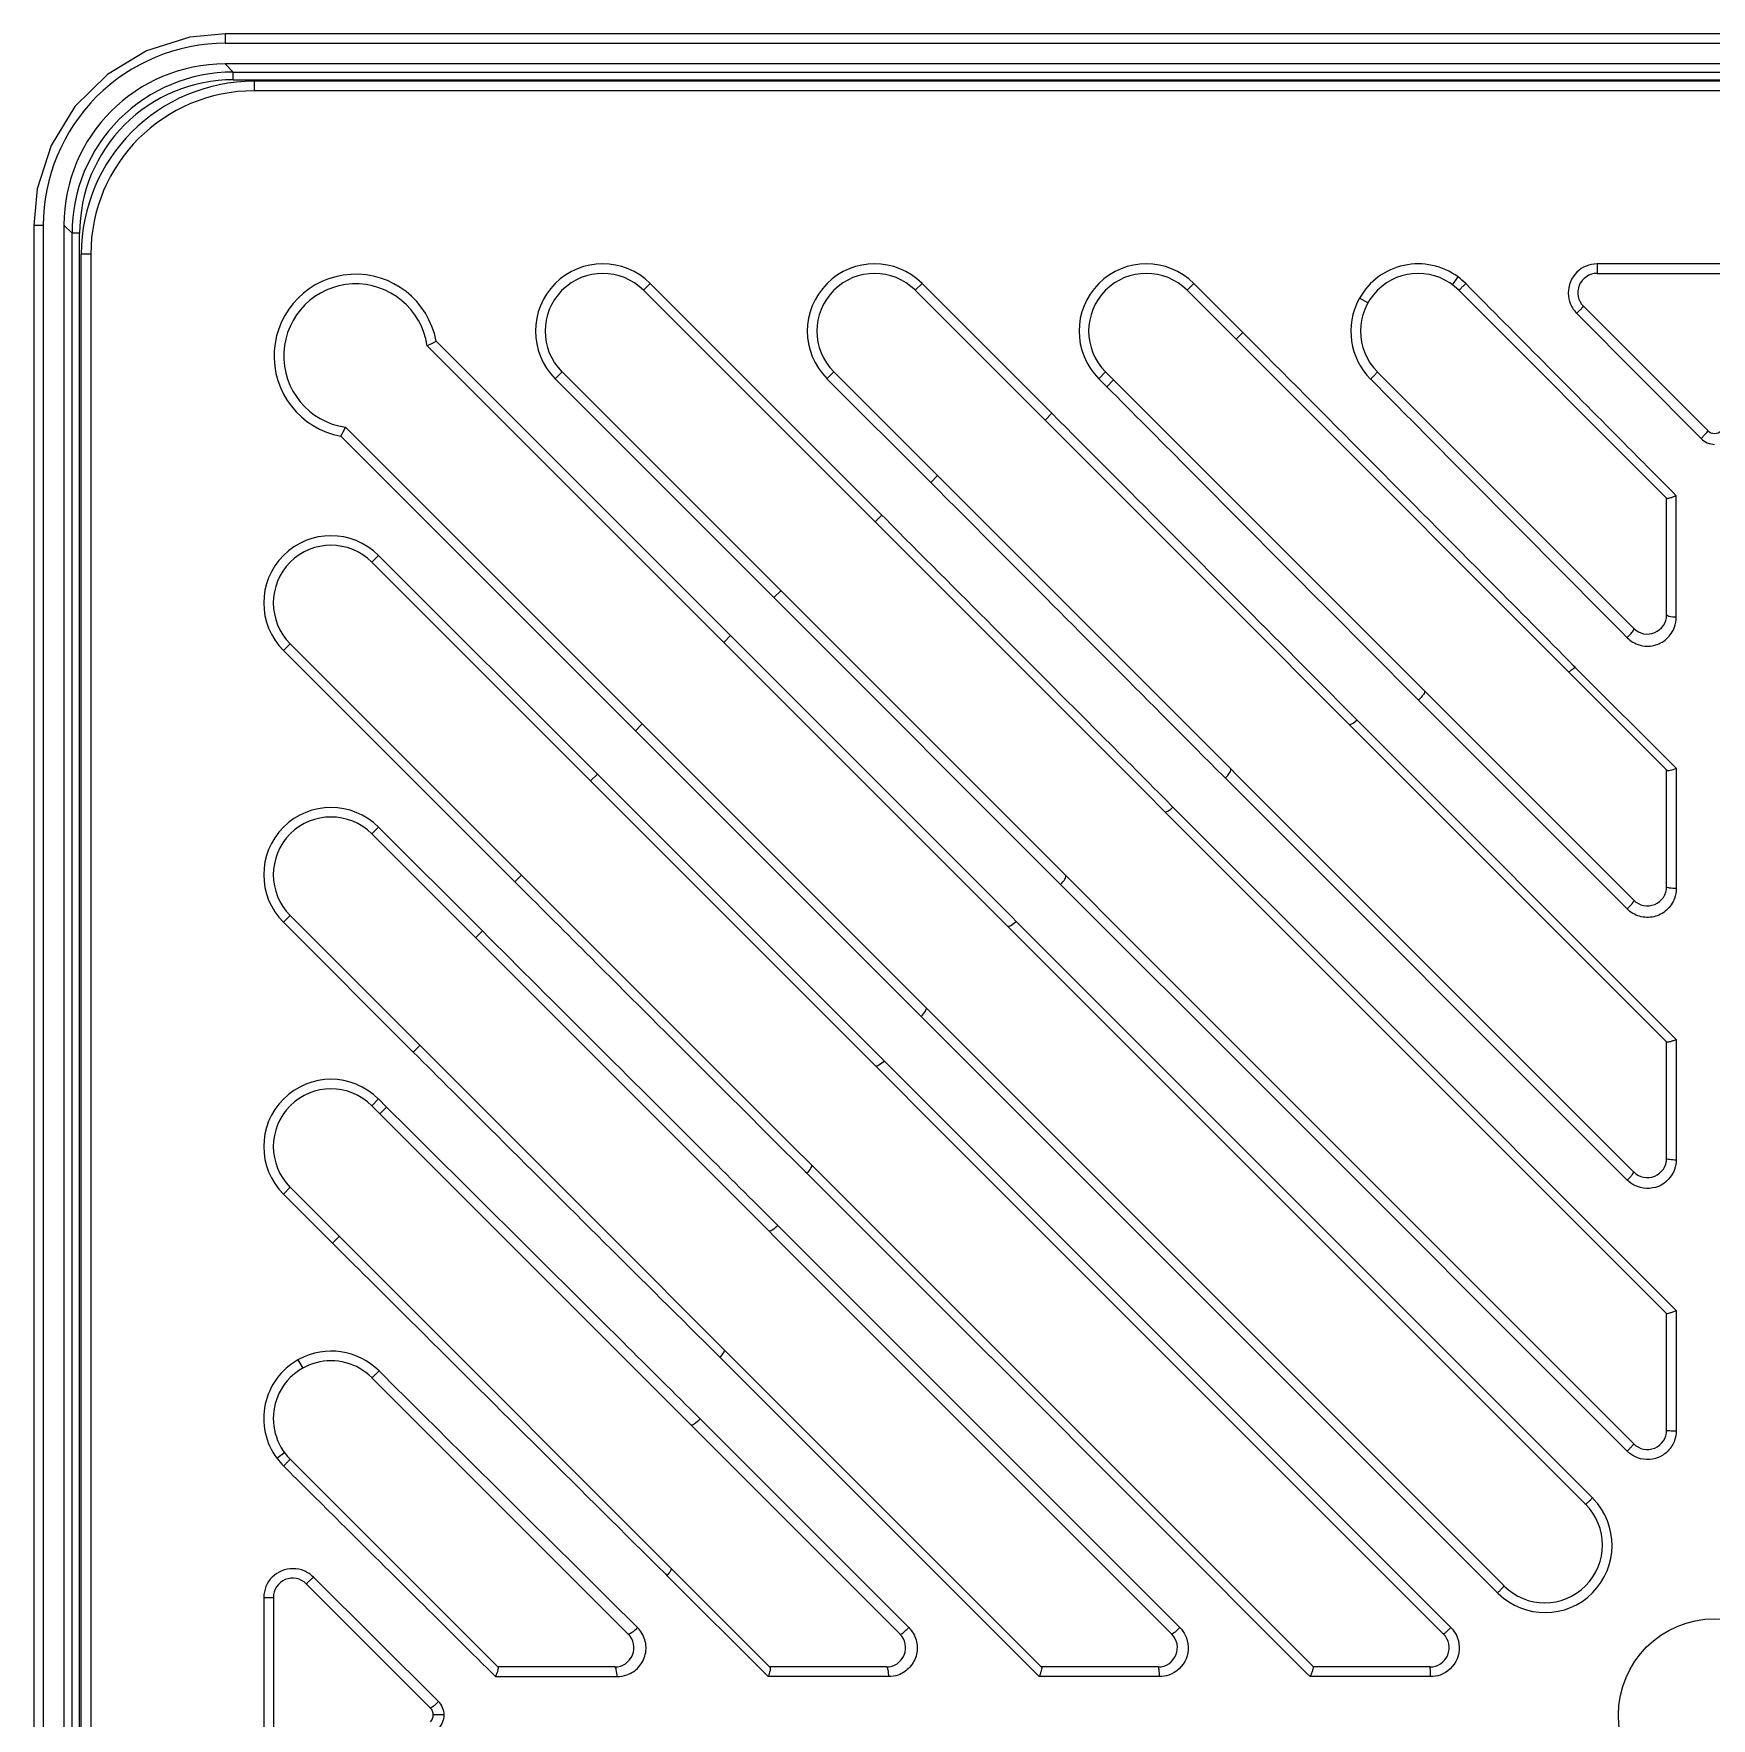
# Model space of a CAD drawing. Header units: millimetres. Extents: x 4267 to 8467, y 166 to 3136.
# Drawn here: x 7520.7 to 7668.2, y 2699.9 to 2847.9 of the extents above; entities that cross this region are included whole.
import ezdxf

# ---------------------------------------------------------------- set-up
doc = ezdxf.new("R2010")
doc.units = ezdxf.units.MM

msp = doc.modelspace()

# ---------------------------------------------------------------- linework, layer by layer
at = {"linetype": 'Continuous'}
for p, q in [((7534.46, 2847.6), (7530.64, 2846.4)), ((7537.6, 2847.9), (7534.46, 2847.6)), ((7537.6, 2847.05), (7537.6, 2847.9)), ((7799.37, 2847.9), (7537.6, 2847.9)), ((7799.37, 2847.05), (7537.6, 2847.05)), ((7530.64, 2846.4), (7527.21, 2844.32)), ((7527.21, 2844.32), (7524.36, 2841.49)), ((7537.56, 2845.24), (7538.27, 2844.53)), ((7799.4, 2845.24), (7537.56, 2845.24)), ((7538.27, 2843.85), (7538.27, 2844.53)), ((7538.27, 2844.53), (7798.69, 2844.53)), ((7538.27, 2843.85), (7798.69, 2843.85)), ((7540.11, 2843.72), (7540.11, 2842.88)), ((7796.86, 2843.72), (7540.11, 2843.72)), ((7796.86, 2842.88), (7540.11, 2842.88)), ((7524.36, 2841.49), (7522.26, 2838.06)), ((7522.26, 2838.06), (7521.04, 2834.25)), ((7521.04, 2834.25), (7520.73, 2831.03)), ((7520.73, 2831.03), (7520.73, 2569.26)), ((7521.57, 2831.03), (7520.73, 2831.03)), ((7521.57, 2831.03), (7521.57, 2569.26)), ((7523.39, 2831.07), (7523.39, 2569.22)), ((7523.39, 2831.07), (7524.1, 2830.36)), ((7524.1, 2569.93), (7524.1, 2830.36)), ((7524.77, 2830.36), (7524.1, 2830.36)), ((7524.77, 2569.93), (7524.77, 2830.36)), ((7524.91, 2571.77), (7524.91, 2828.52)), ((7525.75, 2828.52), (7524.91, 2828.52)), ((7525.75, 2828.52), (7525.75, 2571.77)), ((7658.15, 2827.67), (7658.15, 2826.83)), ((7678.82, 2827.67), (7658.15, 2827.67)), ((7645.92, 2826.52), (7645.42, 2825.84)), ((7658.15, 2826.83), (7678.82, 2826.83)), ((7574.93, 2825.94), (7574.34, 2825.35)), ((7664.26, 2735.42), (7574.34, 2825.35)), ((7595.28, 2805.6), (7574.93, 2825.94)), ((7598.82, 2825.94), (7598.22, 2825.35)), ((7664.26, 2759.3), (7598.22, 2825.35)), ((7610.22, 2814.54), (7598.82, 2825.94)), ((7622.71, 2825.94), (7622.11, 2825.35)), ((7664.27, 2783.18), (7622.11, 2825.35)), ((7627.01, 2821.64), (7622.71, 2825.94)), ((7638, 2824.25), (7637.27, 2824.67)), ((7664.26, 2807.08), (7646, 2825.35)), ((7656.36, 2823.32), (7667.29, 2812.31)), ((7667.88, 2813.02), (7656.95, 2823.95)), ((7657.13, 2718.66), (7555.31, 2820.48)), ((7657.75, 2719.22), (7556.1, 2820.89)), ((7627.01, 2821.64), (7626.42, 2821.04)), ((7567.17, 2818.18), (7566.57, 2817.58)), ((7566.57, 2817.58), (7587.2, 2796.95)), ((7567.17, 2818.18), (7661.38, 2723.97)), ((7591.06, 2818.18), (7590.46, 2817.58)), ((7590.46, 2817.58), (7599.58, 2808.46)), ((7591.06, 2818.18), (7661.38, 2747.86)), ((7614.35, 2817.58), (7614.94, 2818.18)), ((7614.35, 2817.58), (7615.06, 2816.87)), ((7614.94, 2818.18), (7661.38, 2771.75)), ((7615.65, 2817.47), (7615.06, 2816.87)), ((7661.38, 2795.64), (7638.83, 2818.18)), ((7610.22, 2814.54), (7609.63, 2813.94)), ((7548.15, 2813.31), (7649.97, 2711.49)), ((7649.4, 2710.88), (7547.74, 2812.52)), ((7600.18, 2809.06), (7599.58, 2808.46)), ((7664.26, 2796.83), (7664.26, 2807.09)), ((7665.11, 2807.3), (7664.8, 2807.61)), ((7665.11, 2796.62), (7665.11, 2807.3)), ((7595.28, 2805.6), (7594.68, 2805)), ((7595.56, 2805.31), (7595.28, 2805.6)), ((7550.45, 2801.46), (7551.04, 2802.05)), ((7550.45, 2801.46), (7644.65, 2707.25)), ((7570.28, 2782.82), (7551.04, 2802.05)), ((7586.4, 2798.95), (7585.8, 2798.35)), ((7587.2, 2796.95), (7610.83, 2773.29)), ((7543.28, 2794.29), (7542.68, 2793.69)), ((7542.68, 2793.69), (7563.03, 2773.35)), ((7543.28, 2794.29), (7633.21, 2704.37)), ((7581.98, 2795), (7581.39, 2794.41)), ((7665.11, 2783.34), (7656.09, 2792.36)), ((7656.22, 2792.23), (7656.09, 2792.36)), ((7660.8, 2770.98), (7642.45, 2789.32)), ((7665.11, 2759.52), (7636.91, 2787.72)), ((7574.22, 2787.24), (7573.62, 2786.64)), ((7665.11, 2783.34), (7665.11, 2772.77)), ((7570.28, 2782.82), (7569.68, 2782.23)), ((7595.5, 2757.63), (7570.28, 2782.82)), ((7625.3, 2782.64), (7660.8, 2747.16)), ((7664.26, 2772.94), (7664.26, 2783.2)), ((7637.02, 2763.78), (7620.71, 2780.08)), ((7620.87, 2779.92), (7620.72, 2780.08)), ((7550.45, 2777.57), (7551.04, 2778.17)), ((7550.45, 2777.57), (7620.77, 2707.25)), ((7560.17, 2769.05), (7551.04, 2778.17)), ((7563.62, 2773.95), (7563.03, 2773.35)), ((7563.03, 2773.35), (7563.32, 2773.06)), ((7610.83, 2773.29), (7628.99, 2755.13)), ((7543.28, 2770.4), (7542.68, 2769.81)), ((7543.28, 2770.4), (7609.32, 2704.36)), ((7542.68, 2769.81), (7554.09, 2758.4)), ((7560.17, 2769.05), (7559.57, 2768.45)), ((7637.02, 2763.78), (7664.82, 2735.98)), ((7554.69, 2759), (7554.09, 2758.4)), ((7664.26, 2749.06), (7664.26, 2759.31)), ((7665.11, 2759.52), (7665.11, 2748.94)), ((7595.5, 2757.63), (7613.48, 2739.66)), ((7660.79, 2723.33), (7628.99, 2755.13)), ((7551.04, 2754.28), (7550.45, 2753.68)), ((7550.45, 2753.68), (7596.88, 2707.25)), ((7551.75, 2753.57), (7551.04, 2754.28)), ((7551.75, 2753.57), (7551.16, 2752.97)), ((7588.55, 2747.91), (7588.71, 2747.75)), ((7604.85, 2731.6), (7588.55, 2747.91)), ((7543.28, 2746.52), (7542.68, 2745.92)), ((7543.28, 2746.52), (7585.44, 2704.35)), ((7542.68, 2745.92), (7546.99, 2741.61)), ((7585.98, 2743.32), (7621.47, 2707.83)), ((7547.59, 2742.21), (7546.99, 2741.61)), ((7613.48, 2739.66), (7645.29, 2707.83)), ((7664.82, 2735.98), (7665.11, 2735.7)), ((7664.26, 2725.17), (7664.26, 2735.42)), ((7665.11, 2735.7), (7665.11, 2725.12)), ((7609.11, 2703.52), (7580.91, 2731.72)), ((7632.64, 2703.8), (7604.85, 2731.61)), ((7543.96, 2731.36), (7544.38, 2730.63)), ((7572.99, 2707.25), (7550.45, 2729.79)), ((7579.3, 2726.18), (7597.65, 2707.83)), ((7542.79, 2723.2), (7542.11, 2722.7)), ((7561.55, 2704.36), (7543.28, 2722.63)), ((7556.32, 2701.34), (7545.31, 2712.27)), ((7576.26, 2712.54), (7576.39, 2712.41)), ((7585.29, 2703.52), (7576.39, 2712.41)), ((7555.61, 2700.74), (7544.68, 2711.67)), ((7540.96, 2710.48), (7540.96, 2689.81)), ((7540.96, 2710.48), (7541.8, 2710.48)), ((7541.8, 2710.48), (7541.8, 2689.81)), ((7561.02, 2703.83), (7561.33, 2703.52)), ((7561.33, 2703.52), (7572.01, 2703.52)), ((7571.8, 2704.37), (7561.54, 2704.37)), ((7595.86, 2703.52), (7585.29, 2703.52)), ((7595.68, 2704.37), (7585.43, 2704.37)), ((7619.68, 2703.52), (7609.11, 2703.52)), ((7619.57, 2704.37), (7609.32, 2704.37)), ((7632.93, 2703.52), (7632.64, 2703.8)), ((7643.51, 2703.52), (7632.93, 2703.52)), ((7643.46, 2704.37), (7633.2, 2704.37)), ((7556.81, 2700.15), (7555.86, 2700.15))]:
    msp.add_line(p, q, dxfattribs=at)
msp.add_circle((7668.48, 2700.15), 8.45, dxfattribs=at)
for centre, radius, start, end in [((7537.59, 2831.04), 16.02, 89.9712, 180.0288), ((7538.26, 2830.36), 14.16, 89.9817, 180.0184), ((7538.26, 2830.36), 13.49, 89.9714, 180.0286), ((7540.11, 2828.52), 15.2, 90, 180), ((7540.11, 2828.52), 14.36, 90, 180), ((7570.75, 2821.76), 5.91, 45, 225), ((7594.64, 2821.76), 5.91, 45, 225), ((7618.53, 2821.76), 5.91, 45, 225), ((7642.42, 2821.76), 5.91, 53.6081, 150.5858), ((7549.04, 2819.58), 7.18, 10.4397, 259.5603), ((7570.75, 2821.76), 5.07, 45, 225), ((7594.64, 2821.76), 5.07, 45, 225), ((7618.53, 2821.76), 5.07, 45, 225), ((7642.42, 2821.76), 5.07, 45, 225), ((7642.38, 2821.74), 5.95, 44.8254, 53.4114), ((7658.15, 2825.14), 1.69, 90, 225), ((7549.04, 2819.58), 6.33, 8.1301, 261.8699), ((7642.4, 2821.79), 5.89, 150.7803, 151.8633), ((7642.49, 2821.75), 5.98, 151.9273, 224.8124), ((7535.79, 2859.51), 43.65, 296.5781, 297.7429), ((7506.17, 2834.35), 46.95, 332.2981, 333.3809), ((7668.48, 2813.61), 0.845, 224.9986, 315.0014), ((7546.86, 2797.87), 5.91, 45, 225), ((7546.86, 2797.87), 5.07, 45, 225), ((7662.57, 2796.83), 1.69, 225, 0), ((7662.52, 2796.62), 2.59, 340.1685, 359.937), ((7546.86, 2773.99), 5.91, 45, 225), ((7546.86, 2773.99), 5.07, 45, 225), ((7662.57, 2772.94), 1.69, 225, 0), ((7546.86, 2750.1), 5.91, 45, 225), ((7546.86, 2750.1), 5.07, 45, 225), ((7662.57, 2749.06), 1.69, 225, 0), ((7546.83, 2726.23), 5.88, 118.1337, 119.2228), ((7546.87, 2726.14), 5.98, 45.188, 118.067), ((7546.86, 2726.21), 5.91, 119.4142, 216.3919), ((7546.86, 2726.21), 5.07, 44.997, 225), ((7662.57, 2725.17), 1.69, 225, 0), ((7546.88, 2726.25), 5.94, 216.5832, 225.1786), ((7653.57, 2715.05), 5.9, 225.9413, 44.0536), ((7653.55, 2715.08), 5.07, 225, 45), ((7653.59, 2715.07), 5.89, 44.067, 44.9497), ((7543.49, 2710.48), 1.69, 45, 180), ((7653.53, 2715.01), 5.84, 225.0117, 225.8956), ((7571.8, 2706.06), 1.69, 270, 45.0049), ((7595.68, 2706.06), 1.69, 270, 45), ((7619.57, 2706.06), 1.69, 270, 45), ((7643.46, 2706.06), 1.69, 270, 45), ((7572, 2706.11), 2.59, 270.071, 289.5697), ((7555.01, 2700.15), 0.845, 314.9973, 45.0027)]:
    msp.add_arc(centre, radius, start, end, dxfattribs=at)
msp.add_ellipse((7537.6, 2831.03), major_axis=(10.06, -10.06), ratio=0.997265, start_param=2.357564, end_param=3.925621, dxfattribs=at)
for points in [[(7658.15, 2827.67), (7657.82, 2827.67), (7657.49, 2827.61), (7657.19, 2827.48)], [(7655.82, 2824.12), (7655.95, 2823.83), (7656.13, 2823.55), (7656.36, 2823.32)], [(7667.29, 2812.31), (7667.59, 2812.01), (7668.05, 2811.81), (7668.48, 2811.81)], [(7665.11, 2772.77), (7665.11, 2772.48), (7665.06, 2772.18), (7664.96, 2771.91)], [(7665.11, 2748.94), (7665.11, 2748.66), (7665.06, 2748.36), (7664.96, 2748.09)], [(7661.47, 2746.68), (7661.22, 2746.8), (7660.99, 2746.96), (7660.8, 2747.16)], [(7665.11, 2725.12), (7665.11, 2724.83), (7665.06, 2724.54), (7664.96, 2724.27)], [(7661.46, 2722.85), (7661.22, 2722.97), (7660.99, 2723.14), (7660.79, 2723.33)], [(7545.31, 2712.27), (7545.08, 2712.5), (7544.8, 2712.68), (7544.5, 2712.81)], [(7541.14, 2711.44), (7541.02, 2711.14), (7540.96, 2710.8), (7540.96, 2710.48)], [(7621.47, 2707.83), (7621.67, 2707.63), (7621.83, 2707.4), (7621.95, 2707.16)], [(7645.29, 2707.83), (7645.49, 2707.64), (7645.66, 2707.4), (7645.78, 2707.15)], [(7596.71, 2703.66), (7596.44, 2703.57), (7596.15, 2703.52), (7595.86, 2703.52)], [(7620.52, 2703.66), (7620.25, 2703.57), (7619.97, 2703.52), (7619.68, 2703.52)], [(7644.35, 2703.66), (7644.08, 2703.57), (7643.79, 2703.52), (7643.51, 2703.52)], [(7556.81, 2700.15), (7556.81, 2700.58), (7556.62, 2701.03), (7556.32, 2701.34)], [(7556.32, 2698.95), (7556.62, 2699.26), (7556.81, 2699.71), (7556.81, 2700.15)]]:
    msp.add_open_spline(points, degree=3, dxfattribs=at)
for points, knots in [([(7657.19, 2827.48), (7656.59, 2827.24), (7655.54, 2826.2), (7655.56, 2824.73), (7655.82, 2824.12)], [0, 0, 0, 0, 0.499922, 1, 1, 1, 1]), ([(7646, 2825.35), (7646, 2825.34), (7646.02, 2825.37), (7646.05, 2825.39), (7646.11, 2825.45), (7646.22, 2825.56), (7646.38, 2825.73), (7646.52, 2825.86), (7646.6, 2825.94)], [0, 0, 0, 0, 0.018871, 0.074676, 0.166279, 0.292538, 0.629293, 1, 1, 1, 1]), ([(7664.8, 2807.61), (7663.29, 2809.13), (7657.22, 2815.24), (7651.15, 2821.35), (7646.6, 2825.94)], [0, 0, 0, 0, 0.249211, 1, 1, 1, 1]), ([(7656.36, 2823.32), (7656.43, 2823.39), (7656.58, 2823.54), (7656.75, 2823.71), (7656.85, 2823.83), (7656.91, 2823.89), (7656.93, 2823.92), (7656.96, 2823.94), (7656.95, 2823.95)], [0, 0, 0, 0, 0.367911, 0.704961, 0.831765, 0.923963, 0.980353, 1, 1, 1, 1]), ([(7656.09, 2792.36), (7653.7, 2794.78), (7644.01, 2804.54), (7634.32, 2814.3), (7627.01, 2821.64)], [0, 0, 0, 0, 0.247179, 1, 1, 1, 1]), ([(7638.25, 2817.54), (7638.32, 2817.61), (7638.47, 2817.76), (7638.63, 2817.93), (7638.74, 2818.05), (7638.79, 2818.12), (7638.82, 2818.15), (7638.84, 2818.17), (7638.83, 2818.18)], [0, 0, 0, 0, 0.36663, 0.703178, 0.829972, 0.922334, 0.97914, 1, 1, 1, 1]), ([(7638.25, 2817.54), (7640.14, 2815.63), (7647.66, 2808.06), (7655.18, 2800.49), (7660.8, 2794.82)], [0, 0, 0, 0, 0.251774, 1, 1, 1, 1]), ([(7615.06, 2816.87), (7617.36, 2814.56), (7626.5, 2805.38), (7635.63, 2796.19), (7642.45, 2789.32)], [0, 0, 0, 0, 0.252523, 1, 1, 1, 1]), ([(7636.91, 2787.72), (7634.72, 2789.92), (7625.83, 2798.87), (7616.93, 2807.81), (7610.22, 2814.54)], [0, 0, 0, 0, 0.246442, 1, 1, 1, 1]), ([(7667.29, 2812.31), (7667.37, 2812.39), (7667.51, 2812.54), (7667.72, 2812.76), (7667.81, 2812.89), (7667.9, 2813), (7667.88, 2813.02)], [0, 0, 0, 0, 0.3562, 0.69557, 0.922647, 1, 1, 1, 1]), ([(7599.58, 2808.46), (7601.75, 2806.29), (7610.33, 2797.68), (7618.9, 2789.08), (7625.3, 2782.64)], [0, 0, 0, 0, 0.252826, 1, 1, 1, 1]), ([(7664.26, 2807.08), (7664.29, 2807.06), (7664.4, 2807.07), (7664.58, 2807.11), (7664.83, 2807.19), (7665.01, 2807.26), (7665.11, 2807.3)], [0, 0, 0, 0, 0.109918, 0.335159, 0.64564, 1, 1, 1, 1]), ([(7620.72, 2780.08), (7618.66, 2782.16), (7613.45, 2787.37), (7605.07, 2795.79), (7598.73, 2802.11), (7595.56, 2805.31)], [0, 0, 0, 0, 0.245979, 0.621002, 1, 1, 1, 1]), ([(7665.11, 2796.62), (7664.9, 2796.62), (7664.62, 2796.64), (7664.35, 2796.73), (7664.26, 2796.8), (7664.26, 2796.83)], [0, 0, 0, 0, 0.683487, 0.895207, 1, 1, 1, 1]), ([(7660.8, 2794.82), (7661.09, 2794.52), (7661.85, 2794.07), (7663.16, 2794.03), (7664.33, 2794.63), (7664.82, 2795.36), (7664.96, 2795.75)], [0, 0, 0, 0, 0.249597, 0.501905, 0.752832, 1, 1, 1, 1]), ([(7660.8, 2794.82), (7660.88, 2794.9), (7661.04, 2795.06), (7661.24, 2795.31), (7661.36, 2795.48), (7661.4, 2795.61), (7661.38, 2795.64)], [0, 0, 0, 0, 0.338285, 0.672405, 0.903771, 1, 1, 1, 1]), ([(7655.59, 2791.87), (7655.61, 2791.85), (7655.7, 2791.86), (7655.91, 2791.97), (7656.09, 2792.12), (7656.22, 2792.23)], [0, 0, 0, 0, 0.104191, 0.313139, 1, 1, 1, 1]), ([(7642.98, 2790.15), (7643, 2790.12), (7642.98, 2789.98), (7642.81, 2789.71), (7642.61, 2789.48), (7642.45, 2789.32)], [0, 0, 0, 0, 0.105591, 0.33556, 1, 1, 1, 1]), ([(7637.05, 2787.57), (7636.92, 2787.45), (7636.73, 2787.29), (7636.5, 2787.18), (7636.4, 2787.17), (7636.38, 2787.19)], [0, 0, 0, 0, 0.669823, 0.88596, 1, 1, 1, 1]), ([(7625.46, 2782.48), (7625.61, 2782.63), (7625.81, 2782.86), (7625.96, 2783.13), (7625.97, 2783.26), (7625.95, 2783.29)], [0, 0, 0, 0, 0.661589, 0.88937, 1, 1, 1, 1]), ([(7664.27, 2783.18), (7664.3, 2783.16), (7664.41, 2783.15), (7664.69, 2783.19), (7664.94, 2783.27), (7665.11, 2783.34)], [0, 0, 0, 0, 0.127467, 0.353678, 1, 1, 1, 1]), ([(7620.16, 2779.52), (7620.18, 2779.5), (7620.29, 2779.51), (7620.54, 2779.63), (7620.74, 2779.79), (7620.87, 2779.92)], [0, 0, 0, 0, 0.117265, 0.335597, 1, 1, 1, 1]), ([(7563.32, 2773.06), (7565.45, 2770.95), (7570.73, 2765.66), (7579.15, 2757.28), (7585.42, 2751), (7588.55, 2747.91)], [0, 0, 0, 0, 0.252912, 0.629676, 1, 1, 1, 1]), ([(7610.99, 2773.12), (7611.14, 2773.27), (7611.32, 2773.49), (7611.46, 2773.75), (7611.47, 2773.88), (7611.45, 2773.9)], [0, 0, 0, 0, 0.661441, 0.882982, 1, 1, 1, 1]), ([(7665.11, 2772.77), (7664.91, 2772.77), (7664.63, 2772.79), (7664.36, 2772.85), (7664.26, 2772.91), (7664.26, 2772.94)], [0, 0, 0, 0, 0.688828, 0.901829, 1, 1, 1, 1]), ([(7664.96, 2771.91), (7664.82, 2771.52), (7664.33, 2770.79), (7663.16, 2770.19), (7661.85, 2770.23), (7661.09, 2770.68), (7660.8, 2770.98)], [0, 0, 0, 0, 0.248235, 0.498905, 0.750316, 1, 1, 1, 1]), ([(7661.38, 2771.75), (7661.4, 2771.73), (7661.34, 2771.61), (7661.23, 2771.45), (7661.03, 2771.22), (7660.88, 2771.06), (7660.8, 2770.98)], [0, 0, 0, 0, 0.086895, 0.312955, 0.649287, 1, 1, 1, 1]), ([(7585.98, 2743.32), (7583.87, 2745.43), (7575.26, 2754), (7566.65, 2762.58), (7560.17, 2769.05)], [0, 0, 0, 0, 0.246085, 1, 1, 1, 1]), ([(7607.09, 2769.87), (7606.95, 2769.74), (7606.74, 2769.56), (7606.49, 2769.43), (7606.37, 2769.43), (7606.34, 2769.45)], [0, 0, 0, 0, 0.661899, 0.881929, 1, 1, 1, 1]), ([(7598.75, 2761.53), (7598.89, 2761.67), (7599.07, 2761.88), (7599.19, 2762.14), (7599.2, 2762.26), (7599.17, 2762.29)], [0, 0, 0, 0, 0.661899, 0.881929, 1, 1, 1, 1]), ([(7554.09, 2758.4), (7556.35, 2756.15), (7565.28, 2747.25), (7574.22, 2738.36), (7580.91, 2731.72)], [0, 0, 0, 0, 0.252611, 1, 1, 1, 1]), ([(7664.26, 2759.3), (7664.29, 2759.28), (7664.4, 2759.3), (7664.58, 2759.33), (7664.83, 2759.41), (7665.01, 2759.48), (7665.11, 2759.52)], [0, 0, 0, 0, 0.110621, 0.336092, 0.646347, 1, 1, 1, 1]), ([(7595.5, 2757.63), (7595.36, 2757.49), (7595.14, 2757.3), (7594.87, 2757.16), (7594.75, 2757.16), (7594.72, 2757.18)], [0, 0, 0, 0, 0.661441, 0.882982, 1, 1, 1, 1]), ([(7579.3, 2726.18), (7577.04, 2728.43), (7567.85, 2737.55), (7558.67, 2746.69), (7551.75, 2753.57)], [0, 0, 0, 0, 0.246596, 1, 1, 1, 1]), ([(7588.71, 2747.75), (7588.84, 2747.89), (7589, 2748.09), (7589.12, 2748.33), (7589.13, 2748.45), (7589.1, 2748.47)], [0, 0, 0, 0, 0.664403, 0.882735, 1, 1, 1, 1]), ([(7660.8, 2747.16), (7660.87, 2747.23), (7661.02, 2747.38), (7661.22, 2747.6), (7661.31, 2747.74), (7661.39, 2747.84), (7661.38, 2747.86)], [0, 0, 0, 0, 0.35599, 0.693992, 0.920615, 1, 1, 1, 1]), ([(7664.96, 2748.09), (7664.73, 2747.44), (7663.66, 2746.3), (7662.08, 2746.37), (7661.47, 2746.68)], [0, 0, 0, 0, 0.499287, 1, 1, 1, 1]), ([(7664.26, 2749.06), (7664.26, 2749.03), (7664.38, 2749), (7664.53, 2748.97), (7664.81, 2748.95), (7665.01, 2748.94), (7665.11, 2748.94)], [0, 0, 0, 0, 0.08764, 0.306154, 0.637703, 1, 1, 1, 1]), ([(7586.14, 2743.17), (7585.99, 2743.01), (7585.77, 2742.82), (7585.49, 2742.66), (7585.36, 2742.65), (7585.34, 2742.68)], [0, 0, 0, 0, 0.661589, 0.88937, 1, 1, 1, 1]), ([(7546.99, 2741.61), (7549.45, 2739.17), (7559.2, 2729.47), (7568.96, 2719.78), (7576.26, 2712.54)], [0, 0, 0, 0, 0.252174, 1, 1, 1, 1]), ([(7664.26, 2735.42), (7664.27, 2735.41), (7664.3, 2735.42), (7664.39, 2735.43), (7664.57, 2735.49), (7664.82, 2735.58), (7665.01, 2735.66), (7665.11, 2735.7)], [0, 0, 0, 0, 0.030658, 0.096168, 0.321263, 0.638311, 1, 1, 1, 1]), ([(7581.06, 2731.57), (7581.18, 2731.71), (7581.34, 2731.9), (7581.45, 2732.13), (7581.46, 2732.23), (7581.43, 2732.25)], [0, 0, 0, 0, 0.676136, 0.88876, 1, 1, 1, 1]), ([(7551.09, 2730.38), (7551.01, 2730.3), (7550.87, 2730.16), (7550.69, 2729.99), (7550.57, 2729.88), (7550.51, 2729.83), (7550.48, 2729.81), (7550.45, 2729.79), (7550.45, 2729.79)], [0, 0, 0, 0, 0.37424, 0.711844, 0.836541, 0.926002, 0.980239, 1, 1, 1, 1]), ([(7573.81, 2707.83), (7571.93, 2709.69), (7564.35, 2717.21), (7556.78, 2724.72), (7551.09, 2730.38)], [0, 0, 0, 0, 0.247974, 1, 1, 1, 1]), ([(7578.48, 2725.65), (7578.51, 2725.62), (7578.64, 2725.64), (7578.91, 2725.81), (7579.15, 2726.02), (7579.3, 2726.18)], [0, 0, 0, 0, 0.105591, 0.33556, 1, 1, 1, 1]), ([(7664.96, 2724.27), (7664.84, 2723.94), (7664.46, 2723.32), (7663.56, 2722.71), (7662.49, 2722.52), (7661.78, 2722.7), (7661.46, 2722.85)], [0, 0, 0, 0, 0.249901, 0.499924, 0.750016, 1, 1, 1, 1]), ([(7664.26, 2725.17), (7664.26, 2725.16), (7664.29, 2725.16), (7664.33, 2725.15), (7664.41, 2725.14), (7664.57, 2725.13), (7664.8, 2725.12), (7665, 2725.12), (7665.11, 2725.12)], [0, 0, 0, 0, 0.021286, 0.077969, 0.169966, 0.296253, 0.631983, 1, 1, 1, 1]), ([(7543.28, 2722.63), (7543.29, 2722.62), (7543.25, 2722.61), (7543.24, 2722.58), (7543.17, 2722.52), (7543.07, 2722.41), (7542.9, 2722.24), (7542.76, 2722.1), (7542.69, 2722.03)], [0, 0, 0, 0, 0.018895, 0.074755, 0.166421, 0.292725, 0.629457, 1, 1, 1, 1]), ([(7660.79, 2723.33), (7660.87, 2723.41), (7661.01, 2723.55), (7661.18, 2723.73), (7661.28, 2723.85), (7661.34, 2723.91), (7661.36, 2723.94), (7661.38, 2723.97), (7661.38, 2723.97)], [0, 0, 0, 0, 0.366616, 0.703014, 0.829844, 0.922294, 0.979174, 1, 1, 1, 1]), ([(7542.69, 2722.03), (7544.22, 2720.51), (7550.33, 2714.44), (7556.44, 2708.37), (7561.02, 2703.83)], [0, 0, 0, 0, 0.250619, 1, 1, 1, 1]), ([(7657.75, 2719.22), (7657.68, 2719.15), (7657.54, 2719.01), (7657.37, 2718.85), (7657.25, 2718.75), (7657.19, 2718.69), (7657.16, 2718.68), (7657.14, 2718.65), (7657.13, 2718.66)], [0, 0, 0, 0, 0.372078, 0.708043, 0.8335, 0.924384, 0.979932, 1, 1, 1, 1]), ([(7544.5, 2712.81), (7543.89, 2713.06), (7542.43, 2713.09), (7541.39, 2712.04), (7541.14, 2711.44)], [0, 0, 0, 0, 0.500081, 1, 1, 1, 1]), ([(7545.31, 2712.27), (7545.23, 2712.19), (7545.09, 2712.05), (7544.91, 2711.88), (7544.8, 2711.77), (7544.74, 2711.71), (7544.71, 2711.7), (7544.68, 2711.67), (7544.68, 2711.67)], [0, 0, 0, 0, 0.371449, 0.709004, 0.834834, 0.925679, 0.980868, 1, 1, 1, 1]), ([(7576.76, 2713.04), (7576.78, 2713.02), (7576.77, 2712.92), (7576.65, 2712.71), (7576.51, 2712.53), (7576.39, 2712.41)], [0, 0, 0, 0, 0.10779, 0.321419, 1, 1, 1, 1]), ([(7649.4, 2710.88), (7649.48, 2710.95), (7649.61, 2711.09), (7649.78, 2711.26), (7649.88, 2711.37), (7649.93, 2711.43), (7649.95, 2711.46), (7649.97, 2711.49), (7649.97, 2711.49)], [0, 0, 0, 0, 0.370293, 0.706021, 0.831969, 0.923529, 0.979676, 1, 1, 1, 1]), ([(7572.87, 2703.67), (7573.26, 2703.81), (7573.99, 2704.29), (7574.6, 2705.46), (7574.56, 2706.78), (7574.1, 2707.54), (7573.81, 2707.83)], [0, 0, 0, 0, 0.247151, 0.498073, 0.75039, 1, 1, 1, 1]), ([(7573.81, 2707.83), (7573.73, 2707.74), (7573.56, 2707.58), (7573.31, 2707.38), (7573.15, 2707.27), (7573.01, 2707.23), (7572.99, 2707.25)], [0, 0, 0, 0, 0.34448, 0.679235, 0.906413, 1, 1, 1, 1]), ([(7597.65, 2707.83), (7597.94, 2707.53), (7598.4, 2706.77), (7598.43, 2705.46), (7597.83, 2704.29), (7597.1, 2703.8), (7596.71, 2703.66)], [0, 0, 0, 0, 0.249693, 0.50111, 0.751789, 1, 1, 1, 1]), ([(7596.88, 2707.25), (7596.9, 2707.23), (7597.02, 2707.29), (7597.18, 2707.39), (7597.41, 2707.59), (7597.57, 2707.75), (7597.65, 2707.83)], [0, 0, 0, 0, 0.08888, 0.318168, 0.65407, 1, 1, 1, 1]), ([(7621.47, 2707.83), (7621.39, 2707.75), (7621.24, 2707.61), (7621.02, 2707.4), (7620.89, 2707.31), (7620.78, 2707.23), (7620.77, 2707.25)], [0, 0, 0, 0, 0.359442, 0.697701, 0.922007, 1, 1, 1, 1]), ([(7645.29, 2707.83), (7645.22, 2707.76), (7645.07, 2707.62), (7644.9, 2707.45), (7644.78, 2707.35), (7644.72, 2707.29), (7644.68, 2707.27), (7644.66, 2707.25), (7644.65, 2707.25)], [0, 0, 0, 0, 0.368427, 0.70509, 0.83142, 0.923175, 0.979438, 1, 1, 1, 1]), ([(7621.95, 2707.16), (7622.26, 2706.53), (7622.33, 2704.96), (7621.17, 2703.89), (7620.52, 2703.66)], [0, 0, 0, 0, 0.500713, 1, 1, 1, 1]), ([(7645.78, 2707.15), (7646.08, 2706.53), (7646.15, 2704.97), (7645, 2703.89), (7644.35, 2703.66)], [0, 0, 0, 0, 0.500075, 1, 1, 1, 1]), ([(7561.55, 2704.36), (7561.57, 2704.34), (7561.55, 2704.22), (7561.52, 2704.05), (7561.44, 2703.8), (7561.37, 2703.62), (7561.33, 2703.52)], [0, 0, 0, 0, 0.109907, 0.335153, 0.645633, 1, 1, 1, 1]), ([(7572.01, 2703.52), (7572.01, 2703.72), (7571.98, 2704), (7571.9, 2704.28), (7571.83, 2704.37), (7571.8, 2704.37)], [0, 0, 0, 0, 0.683484, 0.895206, 1, 1, 1, 1]), ([(7585.44, 2704.35), (7585.47, 2704.33), (7585.48, 2704.21), (7585.44, 2703.94), (7585.35, 2703.69), (7585.29, 2703.52)], [0, 0, 0, 0, 0.127441, 0.353661, 1, 1, 1, 1]), ([(7595.68, 2704.37), (7595.71, 2704.37), (7595.77, 2704.27), (7595.84, 2704), (7595.86, 2703.72), (7595.86, 2703.52)], [0, 0, 0, 0, 0.098181, 0.311193, 1, 1, 1, 1]), ([(7609.32, 2704.36), (7609.35, 2704.34), (7609.33, 2704.22), (7609.3, 2704.05), (7609.21, 2703.79), (7609.15, 2703.61), (7609.11, 2703.52)], [0, 0, 0, 0, 0.110591, 0.336072, 0.646339, 1, 1, 1, 1]), ([(7619.68, 2703.52), (7619.68, 2703.62), (7619.68, 2703.82), (7619.66, 2704.1), (7619.63, 2704.25), (7619.6, 2704.37), (7619.57, 2704.37)], [0, 0, 0, 0, 0.362297, 0.693846, 0.91236, 1, 1, 1, 1]), ([(7633.21, 2704.37), (7633.21, 2704.36), (7633.21, 2704.33), (7633.19, 2704.24), (7633.14, 2704.06), (7633.05, 2703.81), (7632.97, 2703.62), (7632.93, 2703.52)], [0, 0, 0, 0, 0.030641, 0.096141, 0.321245, 0.638304, 1, 1, 1, 1]), ([(7643.51, 2703.52), (7643.51, 2703.62), (7643.5, 2703.82), (7643.5, 2704.06), (7643.49, 2704.21), (7643.48, 2704.3), (7643.47, 2704.34), (7643.47, 2704.37), (7643.46, 2704.37)], [0, 0, 0, 0, 0.368017, 0.703747, 0.830034, 0.922031, 0.978714, 1, 1, 1, 1]), ([(7556.32, 2701.34), (7556.24, 2701.26), (7556.09, 2701.11), (7555.86, 2700.9), (7555.73, 2700.81), (7555.63, 2700.73), (7555.61, 2700.74)], [0, 0, 0, 0, 0.358716, 0.698289, 0.923669, 1, 1, 1, 1])]:
    msp.add_open_spline(points, degree=3, knots=knots, dxfattribs=at)

doc.saveas('drawing.dxf')
